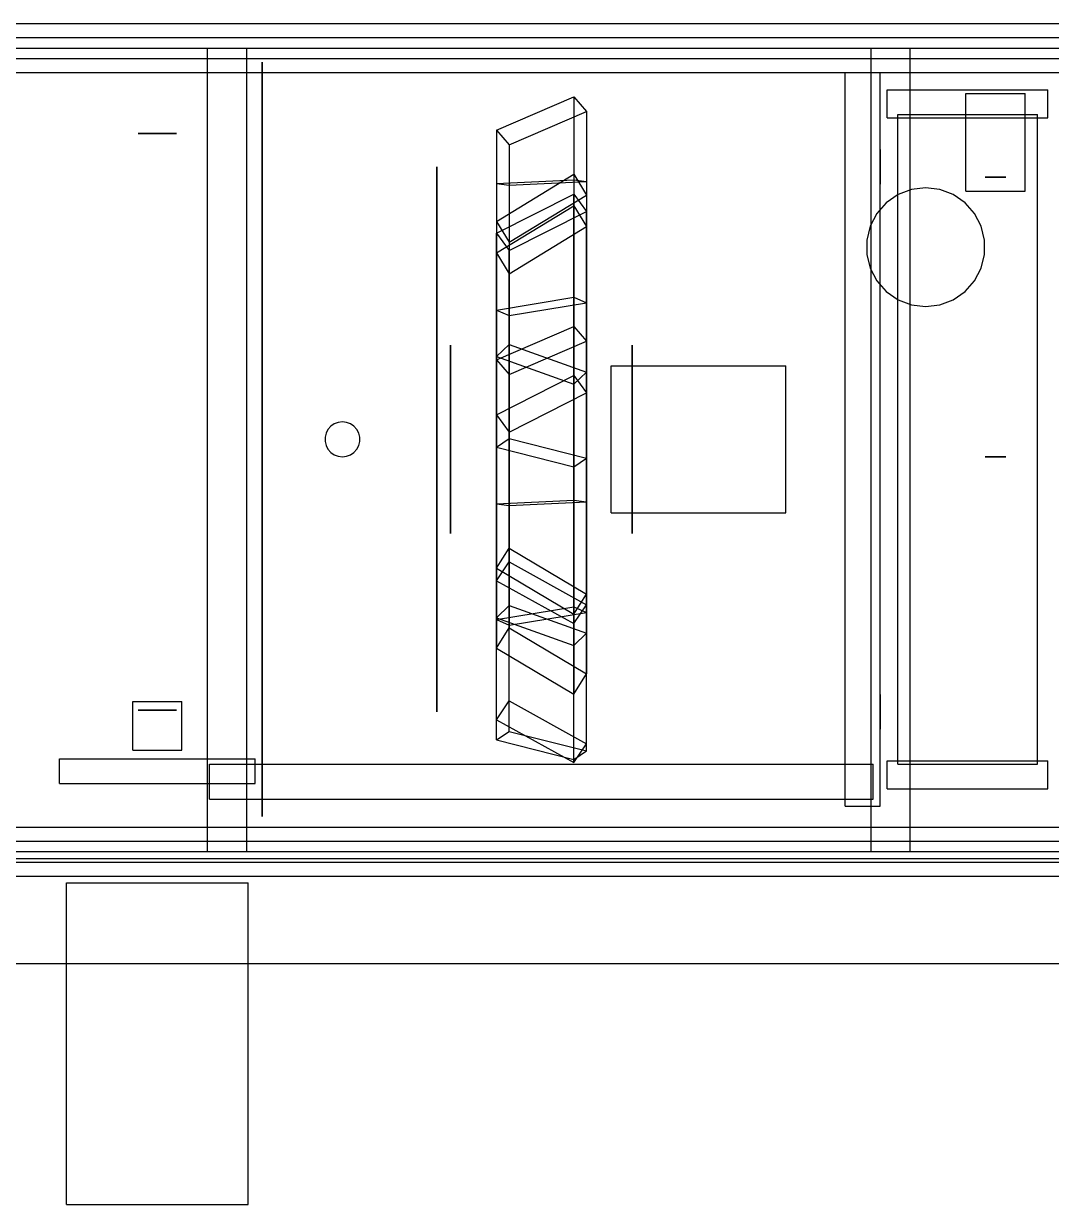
# Model space of a CAD drawing. Header units: millimetres. Extents: x -1175 to 655, y -895 to 720.
# Drawn here: x -158.81 to -126.44, y 19.99 to 57.17 of the extents above; entities that cross this region are included whole.
import ezdxf

# ---------------------------------------------------------------- set-up
doc = ezdxf.new("R2010")
doc.units = ezdxf.units.MM
doc.layers.add('HIDDEN', color=8, linetype='Continuous')
doc.layers.add('VISIBLE', color=7, linetype='Continuous')

msp = doc.modelspace()

# ---------------------------------------------------------------- linework, layer by layer
at = {"layer": 'HIDDEN'}
for points in [[(-317.4, 57.17), (-97.4, 57.17)], [(-317.4, 57.17), (-97.4, 57.17)], [(-317.4, 57.17), (-97.4, 57.17)], [(-317.4, 56.73), (-97.4, 56.73)], [(-317.4, 56.73), (-97.4, 56.73)], [(-317.4, 56.4), (-97.4, 56.4)], [(-317.4, 56.4), (-97.4, 56.4)], [(-317.4, 56.4), (-97.4, 56.4)], [(-317.4, 56.4), (-97.4, 56.4)], [(-153.016, 56.4), (-151.784, 56.4)], [(-153.016, 56.4), (-151.784, 56.4)], [(-153.016, 31.1), (-153.016, 56.4)], [(-153.016, 31.1), (-153.016, 56.4)], [(-153.016, 56.4), (-151.784, 56.4)], [(-153.016, 56.4), (-151.784, 56.4)], [(-153.016, 31.1), (-153.016, 56.4)], [(-153.016, 55.63), (-153.016, 56.4)], [(-151.784, 31.1), (-151.784, 56.4)], [(-151.784, 31.1), (-151.784, 56.4)], [(-151.784, 31.1), (-151.784, 56.4)], [(-151.784, 55.63), (-151.784, 56.4)], [(-132.116, 56.4), (-130.884, 56.4)], [(-132.116, 56.4), (-130.884, 56.4)], [(-132.116, 31.1), (-132.116, 56.4)], [(-132.116, 31.1), (-132.116, 56.4)], [(-132.116, 56.4), (-130.884, 56.4)], [(-132.116, 56.4), (-130.884, 56.4)], [(-132.116, 31.1), (-132.116, 56.4)], [(-132.116, 55.63), (-132.116, 56.4)], [(-130.884, 31.1), (-130.884, 56.4)], [(-130.884, 31.1), (-130.884, 56.4)], [(-130.884, 31.1), (-130.884, 56.4)], [(-130.884, 55.63), (-130.884, 56.4)], [(-317.4, 56.07), (-97.4, 56.07)], [(-317.4, 56.07), (-97.4, 56.07)], [(-151.3, 55.96), (-151.3, 55.873)], [(-151.3, 55.873), (-151.3, 55.96)], [(-151.3, 55.873), (-151.3, 55.188)], [(-151.3, 55.188), (-151.3, 55.873)], [(-317.4, 55.63), (-97.4, 55.63)], [(-317.4, 55.63), (-97.4, 55.63)], [(-317.4, 55.63), (-97.4, 55.63)], [(-132.93, 55.63), (-131.83, 55.63)], [(-132.93, 55.63), (-131.83, 55.63)], [(-132.93, 32.53), (-132.93, 55.63)], [(-132.93, 32.53), (-132.93, 55.63)], [(-131.83, 32.53), (-131.83, 55.63)], [(-131.83, 32.53), (-131.83, 55.63)], [(-151.3, 55.215), (-151.3, 55.134)], [(-151.3, 55.134), (-151.3, 55.215)], [(-151.3, 55.188), (-151.3, 53.857)], [(-151.3, 53.857), (-151.3, 55.188)], [(-151.3, 55.134), (-151.3, 54.491)], [(-151.3, 54.491), (-151.3, 55.134)], [(-131.61, 55.08), (-126.55, 55.08)], [(-131.61, 55.08), (-126.55, 55.08)], [(-131.61, 54.2), (-131.61, 55.08)], [(-131.61, 54.2), (-131.61, 55.08)], [(-126.55, 54.2), (-126.55, 55.08)], [(-126.55, 54.2), (-126.55, 55.08)], [(-143.92, 53.815), (-141.482, 54.861)], [(-141.482, 54.861), (-141.482, 47.628)], [(-141.482, 54.861), (-141.08, 54.401)], [(-129.135, 54.97), (-127.265, 54.97)], [(-129.135, 54.97), (-127.265, 54.97)], [(-129.135, 51.89), (-129.135, 54.97)], [(-129.135, 51.89), (-129.135, 54.97)], [(-127.265, 51.89), (-127.265, 54.97)], [(-127.265, 51.89), (-127.265, 54.97)], [(-151.3, 54.491), (-151.3, 53.244)], [(-151.3, 53.244), (-151.3, 54.491)], [(-143.518, 53.356), (-141.08, 54.401)], [(-141.08, 54.401), (-141.08, 47.169)], [(-131.28, 54.31), (-126.88, 54.31)], [(-131.28, 54.31), (-126.88, 54.31)], [(-131.28, 33.85), (-131.28, 54.31)], [(-131.28, 33.85), (-131.28, 54.31)], [(-131.28, 54.31), (-126.88, 54.31)], [(-131.28, 54.31), (-126.88, 54.31)], [(-131.28, 33.85), (-131.28, 54.31)], [(-131.28, 33.85), (-131.28, 54.31)], [(-131.28, 54.31), (-126.88, 54.31)], [(-131.28, 54.31), (-126.88, 54.31)], [(-131.28, 33.85), (-131.28, 54.31)], [(-131.28, 33.85), (-131.28, 54.31)], [(-131.28, 54.31), (-126.88, 54.31)], [(-131.28, 54.31), (-126.88, 54.31)], [(-131.28, 33.85), (-131.28, 54.31)], [(-131.28, 33.85), (-131.28, 54.31)], [(-131.28, 54.31), (-126.88, 54.31)], [(-131.28, 54.31), (-126.88, 54.31)], [(-131.28, 33.85), (-131.28, 54.31)], [(-131.28, 33.85), (-131.28, 54.31)], [(-131.28, 54.31), (-126.88, 54.31)], [(-131.28, 54.31), (-126.88, 54.31)], [(-131.28, 33.85), (-131.28, 54.31)], [(-131.28, 33.85), (-131.28, 54.31)], [(-131.28, 54.31), (-126.88, 54.31)], [(-131.28, 54.31), (-126.88, 54.31)], [(-131.28, 33.85), (-131.28, 54.31)], [(-131.28, 33.85), (-131.28, 54.31)], [(-131.28, 54.31), (-126.88, 54.31)], [(-131.28, 54.31), (-126.88, 54.31)], [(-131.28, 33.85), (-131.28, 54.31)], [(-131.28, 33.85), (-131.28, 54.31)], [(-131.28, 54.31), (-126.88, 54.31)], [(-131.28, 54.31), (-126.88, 54.31)], [(-131.28, 33.85), (-131.28, 54.31)], [(-131.28, 33.85), (-131.28, 54.31)], [(-131.28, 54.31), (-126.88, 54.31)], [(-131.28, 54.31), (-126.88, 54.31)], [(-131.28, 33.85), (-131.28, 54.31)], [(-131.28, 33.85), (-131.28, 54.31)], [(-131.28, 54.31), (-126.88, 54.31)], [(-131.28, 54.31), (-126.88, 54.31)], [(-131.28, 33.85), (-131.28, 54.31)], [(-131.28, 33.85), (-131.28, 54.31)], [(-131.28, 54.31), (-126.88, 54.31)], [(-131.28, 54.31), (-126.88, 54.31)], [(-131.28, 33.85), (-131.28, 54.31)], [(-131.28, 33.85), (-131.28, 54.31)], [(-131.28, 54.31), (-126.88, 54.31)], [(-131.28, 54.31), (-126.88, 54.31)], [(-131.28, 33.85), (-131.28, 54.31)], [(-131.28, 33.85), (-131.28, 54.31)], [(-131.28, 54.31), (-126.88, 54.31)], [(-131.28, 54.31), (-126.88, 54.31)], [(-131.28, 33.85), (-131.28, 54.31)], [(-131.28, 33.85), (-131.28, 54.31)], [(-131.28, 54.31), (-126.88, 54.31)], [(-131.28, 54.31), (-126.88, 54.31)], [(-131.28, 33.85), (-131.28, 54.31)], [(-131.28, 33.85), (-131.28, 54.31)], [(-131.28, 54.31), (-126.88, 54.31)], [(-131.28, 54.31), (-126.88, 54.31)], [(-131.28, 33.85), (-131.28, 54.31)], [(-131.28, 33.85), (-131.28, 54.31)], [(-131.28, 54.31), (-126.88, 54.31)], [(-131.28, 54.31), (-126.88, 54.31)], [(-131.28, 33.85), (-131.28, 54.31)], [(-131.28, 33.85), (-131.28, 54.31)], [(-131.28, 54.31), (-126.88, 54.31)], [(-131.28, 54.31), (-126.88, 54.31)], [(-131.28, 33.85), (-131.28, 54.31)], [(-131.28, 33.85), (-131.28, 54.31)], [(-131.28, 54.31), (-126.88, 54.31)], [(-131.28, 54.31), (-126.88, 54.31)], [(-131.28, 33.85), (-131.28, 54.31)], [(-131.28, 33.85), (-131.28, 54.31)], [(-131.28, 54.31), (-126.88, 54.31)], [(-131.28, 54.31), (-126.88, 54.31)], [(-131.28, 33.85), (-131.28, 54.31)], [(-131.28, 33.85), (-131.28, 54.31)], [(-131.28, 54.31), (-126.88, 54.31)], [(-131.28, 54.31), (-126.88, 54.31)], [(-131.28, 33.85), (-131.28, 54.31)], [(-131.28, 33.85), (-131.28, 54.31)], [(-131.28, 54.31), (-126.88, 54.31)], [(-131.28, 54.31), (-126.88, 54.31)], [(-131.28, 33.85), (-131.28, 54.31)], [(-131.28, 33.85), (-131.28, 54.31)], [(-131.28, 54.31), (-126.88, 54.31)], [(-131.28, 54.31), (-126.88, 54.31)], [(-131.28, 33.85), (-131.28, 54.31)], [(-131.28, 33.85), (-131.28, 54.31)], [(-131.28, 54.31), (-126.88, 54.31)], [(-131.28, 54.31), (-126.88, 54.31)], [(-131.28, 33.85), (-131.28, 54.31)], [(-131.28, 33.85), (-131.28, 54.31)], [(-131.28, 54.31), (-126.88, 54.31)], [(-131.28, 54.31), (-126.88, 54.31)], [(-131.28, 33.85), (-131.28, 54.31)], [(-131.28, 33.85), (-131.28, 54.31)], [(-131.28, 54.31), (-126.88, 54.31)], [(-131.28, 54.31), (-126.88, 54.31)], [(-131.28, 33.85), (-131.28, 54.31)], [(-131.28, 33.85), (-131.28, 54.31)], [(-126.88, 33.85), (-126.88, 54.31)], [(-126.88, 33.85), (-126.88, 54.31)], [(-126.88, 33.85), (-126.88, 54.31)], [(-126.88, 33.85), (-126.88, 54.31)], [(-126.88, 33.85), (-126.88, 54.31)], [(-126.88, 33.85), (-126.88, 54.31)], [(-126.88, 33.85), (-126.88, 54.31)], [(-126.88, 33.85), (-126.88, 54.31)], [(-126.88, 33.85), (-126.88, 54.31)], [(-126.88, 33.85), (-126.88, 54.31)], [(-126.88, 33.85), (-126.88, 54.31)], [(-126.88, 33.85), (-126.88, 54.31)], [(-126.88, 33.85), (-126.88, 54.31)], [(-126.88, 33.85), (-126.88, 54.31)], [(-126.88, 33.85), (-126.88, 54.31)], [(-126.88, 33.85), (-126.88, 54.31)], [(-126.88, 33.85), (-126.88, 54.31)], [(-126.88, 33.85), (-126.88, 54.31)], [(-126.88, 33.85), (-126.88, 54.31)], [(-126.88, 33.85), (-126.88, 54.31)], [(-126.88, 33.85), (-126.88, 54.31)], [(-126.88, 33.85), (-126.88, 54.31)], [(-126.88, 33.85), (-126.88, 54.31)], [(-126.88, 33.85), (-126.88, 54.31)], [(-126.88, 33.85), (-126.88, 54.31)], [(-126.88, 33.85), (-126.88, 54.31)], [(-126.88, 33.85), (-126.88, 54.31)], [(-126.88, 33.85), (-126.88, 54.31)], [(-126.88, 33.85), (-126.88, 54.31)], [(-126.88, 33.85), (-126.88, 54.31)], [(-126.88, 33.85), (-126.88, 54.31)], [(-126.88, 33.85), (-126.88, 54.31)], [(-126.88, 33.85), (-126.88, 54.31)], [(-126.88, 33.85), (-126.88, 54.31)], [(-126.88, 33.85), (-126.88, 54.31)], [(-126.88, 33.85), (-126.88, 54.31)], [(-126.88, 33.85), (-126.88, 54.31)], [(-126.88, 33.85), (-126.88, 54.31)], [(-126.88, 33.85), (-126.88, 54.31)], [(-126.88, 33.85), (-126.88, 54.31)], [(-126.88, 33.85), (-126.88, 54.31)], [(-126.88, 33.85), (-126.88, 54.31)], [(-126.88, 33.85), (-126.88, 54.31)], [(-126.88, 33.85), (-126.88, 54.31)], [(-126.88, 33.85), (-126.88, 54.31)], [(-126.88, 33.85), (-126.88, 54.31)], [(-126.88, 33.85), (-126.88, 54.31)], [(-126.88, 33.85), (-126.88, 54.31)], [(-126.88, 33.85), (-126.88, 54.31)], [(-126.88, 33.85), (-126.88, 54.31)], [(-126.88, 33.85), (-126.88, 54.31)], [(-126.88, 33.85), (-126.88, 54.31)], [(-131.61, 54.2), (-126.55, 54.2)], [(-131.61, 54.2), (-126.55, 54.2)], [(-155.205, 53.705), (-155.201, 53.705)], [(-155.201, 53.705), (-155.205, 53.705)], [(-155.205, 53.705), (-155.201, 53.705)], [(-155.201, 53.705), (-155.205, 53.705)], [(-155.205, 53.705), (-155.201, 53.705)], [(-155.201, 53.705), (-155.205, 53.705)], [(-155.201, 53.705), (-155.166, 53.705)], [(-155.166, 53.705), (-155.201, 53.705)], [(-155.201, 53.705), (-155.166, 53.705)], [(-155.166, 53.705), (-155.201, 53.705)], [(-155.201, 53.705), (-155.166, 53.705)], [(-155.166, 53.705), (-155.201, 53.705)], [(-155.166, 53.705), (-155.098, 53.705)], [(-155.098, 53.705), (-155.166, 53.705)], [(-155.166, 53.705), (-155.098, 53.705)], [(-155.098, 53.705), (-155.166, 53.705)], [(-155.166, 53.705), (-155.098, 53.705)], [(-155.098, 53.705), (-155.166, 53.705)], [(-155.098, 53.705), (-155.001, 53.705)], [(-155.001, 53.705), (-155.098, 53.705)], [(-155.098, 53.705), (-155.001, 53.705)], [(-155.001, 53.705), (-155.098, 53.705)], [(-155.098, 53.705), (-155.001, 53.705)], [(-155.001, 53.705), (-155.098, 53.705)], [(-155.001, 53.705), (-154.881, 53.705)], [(-154.881, 53.705), (-155.001, 53.705)], [(-155.001, 53.705), (-154.881, 53.705)], [(-154.881, 53.705), (-155.001, 53.705)], [(-155.001, 53.705), (-154.881, 53.705)], [(-154.881, 53.705), (-155.001, 53.705)], [(-154.881, 53.705), (-154.745, 53.705)], [(-154.745, 53.705), (-154.881, 53.705)], [(-154.881, 53.705), (-154.745, 53.705)], [(-154.745, 53.705), (-154.881, 53.705)], [(-154.881, 53.705), (-154.745, 53.705)], [(-154.745, 53.705), (-154.881, 53.705)], [(-154.745, 53.705), (-154.6, 53.705)], [(-154.6, 53.705), (-154.745, 53.705)], [(-154.745, 53.705), (-154.6, 53.705)], [(-154.6, 53.705), (-154.745, 53.705)], [(-154.745, 53.705), (-154.6, 53.705)], [(-154.6, 53.705), (-154.745, 53.705)], [(-154.455, 53.705), (-154.6, 53.705)], [(-154.6, 53.705), (-154.455, 53.705)], [(-154.455, 53.705), (-154.6, 53.705)], [(-154.6, 53.705), (-154.455, 53.705)], [(-154.455, 53.705), (-154.6, 53.705)], [(-154.6, 53.705), (-154.455, 53.705)], [(-154.319, 53.705), (-154.455, 53.705)], [(-154.455, 53.705), (-154.319, 53.705)], [(-154.319, 53.705), (-154.455, 53.705)], [(-154.455, 53.705), (-154.319, 53.705)], [(-154.319, 53.705), (-154.455, 53.705)], [(-154.455, 53.705), (-154.319, 53.705)], [(-154.199, 53.705), (-154.319, 53.705)], [(-154.319, 53.705), (-154.199, 53.705)], [(-154.199, 53.705), (-154.319, 53.705)], [(-154.319, 53.705), (-154.199, 53.705)], [(-154.199, 53.705), (-154.319, 53.705)], [(-154.319, 53.705), (-154.199, 53.705)], [(-154.102, 53.705), (-154.199, 53.705)], [(-154.199, 53.705), (-154.102, 53.705)], [(-154.102, 53.705), (-154.199, 53.705)], [(-154.199, 53.705), (-154.102, 53.705)], [(-154.102, 53.705), (-154.199, 53.705)], [(-154.199, 53.705), (-154.102, 53.705)], [(-154.034, 53.705), (-154.102, 53.705)], [(-154.102, 53.705), (-154.034, 53.705)], [(-154.034, 53.705), (-154.102, 53.705)], [(-154.102, 53.705), (-154.034, 53.705)], [(-154.034, 53.705), (-154.102, 53.705)], [(-154.102, 53.705), (-154.034, 53.705)], [(-153.999, 53.705), (-154.034, 53.705)], [(-154.034, 53.705), (-153.999, 53.705)], [(-153.999, 53.705), (-154.034, 53.705)], [(-154.034, 53.705), (-153.999, 53.705)], [(-153.999, 53.705), (-154.034, 53.705)], [(-154.034, 53.705), (-153.999, 53.705)], [(-153.995, 53.705), (-153.999, 53.705)], [(-153.999, 53.705), (-153.995, 53.705)], [(-153.995, 53.705), (-153.999, 53.705)], [(-153.999, 53.705), (-153.995, 53.705)], [(-153.995, 53.705), (-153.999, 53.705)], [(-153.999, 53.705), (-153.995, 53.705)], [(-151.3, 53.857), (-151.3, 51.958)], [(-151.3, 51.958), (-151.3, 53.857)], [(-143.92, 53.815), (-143.92, 46.583)], [(-143.92, 53.815), (-143.518, 53.356)], [(-151.3, 53.244), (-151.3, 51.464)], [(-151.3, 51.464), (-151.3, 53.244)], [(-143.518, 53.356), (-143.518, 46.123)], [(-131.83, 53.21), (-131.83, 53.206)], [(-131.83, 53.206), (-131.83, 53.21)], [(-131.83, 53.21), (-131.83, 53.206)], [(-131.83, 53.206), (-131.83, 53.21)], [(-131.83, 53.206), (-131.83, 53.174)], [(-131.83, 53.174), (-131.83, 53.206)], [(-131.83, 53.206), (-131.83, 53.174)], [(-131.83, 53.174), (-131.83, 53.206)], [(-131.83, 53.174), (-131.83, 53.113)], [(-131.83, 53.113), (-131.83, 53.174)], [(-131.83, 53.174), (-131.83, 53.113)], [(-131.83, 53.113), (-131.83, 53.174)], [(-131.83, 53.113), (-131.83, 53.025)], [(-131.83, 53.025), (-131.83, 53.113)], [(-131.83, 53.113), (-131.83, 53.025)], [(-131.83, 53.025), (-131.83, 53.113)], [(-131.83, 53.025), (-131.83, 52.916)], [(-131.83, 52.916), (-131.83, 53.025)], [(-131.83, 53.025), (-131.83, 52.916)], [(-131.83, 52.916), (-131.83, 53.025)], [(-131.83, 52.916), (-131.83, 52.792)], [(-131.83, 52.792), (-131.83, 52.916)], [(-131.83, 52.916), (-131.83, 52.792)], [(-131.83, 52.792), (-131.83, 52.916)], [(-145.8, 52.66), (-145.8, 52.597)], [(-145.8, 52.597), (-145.8, 52.66)], [(-145.8, 52.597), (-145.8, 52.102)], [(-145.8, 52.102), (-145.8, 52.597)], [(-143.92, 50.938), (-141.482, 52.426)], [(-141.482, 52.426), (-141.482, 51.436)], [(-141.482, 52.426), (-141.08, 51.772)], [(-131.83, 52.792), (-131.83, 52.66)], [(-131.83, 52.66), (-131.83, 52.792)], [(-131.83, 52.792), (-131.83, 52.66)], [(-131.83, 52.66), (-131.83, 52.792)], [(-131.83, 52.528), (-131.83, 52.66)], [(-131.83, 52.66), (-131.83, 52.528)], [(-131.83, 52.528), (-131.83, 52.66)], [(-131.83, 52.66), (-131.83, 52.528)], [(-131.83, 52.404), (-131.83, 52.528)], [(-131.83, 52.528), (-131.83, 52.404)], [(-131.83, 52.404), (-131.83, 52.528)], [(-131.83, 52.528), (-131.83, 52.404)], [(-145.8, 52.102), (-145.8, 51.141)], [(-145.8, 51.141), (-145.8, 52.102)], [(-143.92, 52.137), (-141.482, 52.251)], [(-143.92, 52.137), (-143.92, 42.046)], [(-143.92, 52.137), (-143.518, 52.087)], [(-143.518, 52.087), (-141.08, 52.201)], [(-143.518, 52.087), (-143.518, 41.996)], [(-141.482, 52.251), (-141.482, 42.161)], [(-141.482, 52.251), (-141.08, 52.201)], [(-141.08, 52.201), (-141.08, 42.11)], [(-131.83, 52.295), (-131.83, 52.404)], [(-131.83, 52.404), (-131.83, 52.295)], [(-131.83, 52.295), (-131.83, 52.404)], [(-131.83, 52.404), (-131.83, 52.295)], [(-131.83, 52.207), (-131.83, 52.295)], [(-131.83, 52.295), (-131.83, 52.207)], [(-131.83, 52.207), (-131.83, 52.295)], [(-131.83, 52.295), (-131.83, 52.207)], [(-131.83, 52.146), (-131.83, 52.207)], [(-131.83, 52.207), (-131.83, 52.146)], [(-131.83, 52.146), (-131.83, 52.207)], [(-131.83, 52.207), (-131.83, 52.146)], [(-131.83, 52.114), (-131.83, 52.146)], [(-131.83, 52.146), (-131.83, 52.114)], [(-131.83, 52.114), (-131.83, 52.146)], [(-131.83, 52.146), (-131.83, 52.114)], [(-131.83, 52.11), (-131.83, 52.114)], [(-131.83, 52.114), (-131.83, 52.11)], [(-131.83, 52.11), (-131.83, 52.114)], [(-131.83, 52.114), (-131.83, 52.11)], [(-128.53, 52.33), (-128.528, 52.33)], [(-128.528, 52.33), (-128.53, 52.33)], [(-128.528, 52.33), (-128.509, 52.33)], [(-128.509, 52.33), (-128.528, 52.33)], [(-128.509, 52.33), (-128.472, 52.33)], [(-128.472, 52.33), (-128.509, 52.33)], [(-128.472, 52.33), (-128.419, 52.33)], [(-128.419, 52.33), (-128.472, 52.33)], [(-128.419, 52.33), (-128.353, 52.33)], [(-128.353, 52.33), (-128.419, 52.33)], [(-128.353, 52.33), (-128.279, 52.33)], [(-128.279, 52.33), (-128.353, 52.33)], [(-128.279, 52.33), (-128.2, 52.33)], [(-128.2, 52.33), (-128.279, 52.33)], [(-128.121, 52.33), (-128.2, 52.33)], [(-128.2, 52.33), (-128.121, 52.33)], [(-128.047, 52.33), (-128.121, 52.33)], [(-128.121, 52.33), (-128.047, 52.33)], [(-127.981, 52.33), (-128.047, 52.33)], [(-128.047, 52.33), (-127.981, 52.33)], [(-127.928, 52.33), (-127.981, 52.33)], [(-127.981, 52.33), (-127.928, 52.33)], [(-127.891, 52.33), (-127.928, 52.33)], [(-127.928, 52.33), (-127.891, 52.33)], [(-127.872, 52.33), (-127.891, 52.33)], [(-127.891, 52.33), (-127.872, 52.33)], [(-127.87, 52.33), (-127.872, 52.33)], [(-127.872, 52.33), (-127.87, 52.33)], [(-151.3, 51.958), (-151.3, 49.601)], [(-151.3, 49.601), (-151.3, 51.958)], [(-145.8, 51.98), (-145.8, 51.922)], [(-145.8, 51.922), (-145.8, 51.98)], [(-145.8, 51.922), (-145.8, 51.466)], [(-145.8, 51.466), (-145.8, 51.922)], [(-143.92, 50.568), (-141.482, 51.801)], [(-143.518, 50.285), (-141.08, 51.772)], [(-141.482, 46.086), (-141.482, 51.801)], [(-141.482, 51.801), (-141.08, 51.259)], [(-141.08, 51.772), (-141.08, 50.782)], [(-131.269, 51.786), (-131.64, 51.53)], [(-130.848, 51.946), (-131.269, 51.786)], [(-130.884, 48.328), (-130.884, 51.932)], [(-130.4, 52), (-130.848, 51.946)], [(-129.952, 51.946), (-130.4, 52)], [(-129.531, 51.786), (-129.952, 51.946)], [(-129.16, 51.53), (-129.531, 51.786)], [(-129.135, 51.89), (-127.265, 51.89)], [(-129.135, 51.89), (-127.265, 51.89)], [(-151.3, 51.464), (-151.3, 49.255)], [(-151.3, 49.255), (-151.3, 51.464)], [(-145.8, 51.466), (-145.8, 50.581)], [(-145.8, 50.581), (-145.8, 51.466)], [(-143.92, 49.948), (-141.482, 51.436)], [(-141.482, 51.436), (-141.08, 50.782)], [(-131.64, 51.53), (-131.939, 51.192)], [(-128.861, 51.192), (-129.16, 51.53)], [(-145.8, 51.141), (-145.8, 49.77)], [(-145.8, 49.77), (-145.8, 51.141)], [(-143.92, 50.938), (-143.92, 49.948)], [(-143.92, 50.938), (-143.518, 50.285)], [(-143.518, 50.026), (-141.08, 51.259)], [(-141.08, 45.544), (-141.08, 51.259)], [(-131.939, 51.192), (-132.148, 50.793)], [(-128.652, 50.793), (-128.861, 51.192)], [(-145.8, 50.581), (-145.8, 49.318)], [(-145.8, 49.318), (-145.8, 50.581)], [(-143.92, 44.852), (-143.92, 50.568)], [(-143.92, 50.568), (-143.518, 50.026)], [(-143.518, 49.295), (-141.08, 50.782)], [(-132.148, 50.793), (-132.256, 50.355)], [(-132.116, 49.405), (-132.116, 50.855)], [(-128.544, 50.355), (-128.652, 50.793)], [(-143.518, 50.285), (-143.518, 49.295)], [(-132.256, 50.355), (-132.256, 49.905)], [(-128.544, 49.905), (-128.544, 50.355)], [(-143.92, 49.948), (-143.518, 49.295)], [(-143.518, 44.31), (-143.518, 50.026)], [(-132.256, 49.905), (-132.148, 49.467)], [(-128.652, 49.467), (-128.544, 49.905)], [(-151.3, 49.601), (-151.3, 46.923)], [(-151.3, 46.923), (-151.3, 49.601)], [(-145.8, 49.77), (-145.8, 48.067)], [(-145.8, 48.067), (-145.8, 49.77)], [(-132.148, 49.467), (-131.939, 49.068)], [(-128.861, 49.068), (-128.652, 49.467)], [(-151.3, 49.255), (-151.3, 46.745)], [(-151.3, 46.745), (-151.3, 49.255)], [(-145.8, 49.318), (-145.8, 47.751)], [(-145.8, 47.751), (-145.8, 49.318)], [(-131.939, 49.068), (-131.64, 48.73)], [(-131.64, 48.73), (-131.269, 48.474)], [(-129.531, 48.474), (-129.16, 48.73)], [(-129.16, 48.73), (-128.861, 49.068)], [(-143.92, 48.152), (-141.482, 48.554)], [(-143.518, 47.975), (-141.08, 48.377)], [(-141.482, 38.807), (-141.482, 48.554)], [(-141.482, 48.554), (-141.08, 48.377)], [(-141.08, 38.631), (-141.08, 48.377)], [(-131.269, 48.474), (-130.848, 48.314)], [(-129.952, 48.314), (-129.531, 48.474)], [(-145.8, 48.067), (-145.8, 46.133)], [(-145.8, 46.133), (-145.8, 48.067)], [(-143.92, 38.405), (-143.92, 48.152)], [(-143.92, 48.152), (-143.518, 47.975)], [(-143.518, 38.228), (-143.518, 47.975)], [(-130.848, 48.314), (-130.4, 48.26)], [(-130.4, 48.26), (-129.952, 48.314)], [(-145.8, 47.751), (-145.8, 45.97)], [(-145.8, 45.97), (-145.8, 47.751)], [(-143.92, 46.583), (-141.482, 47.628)], [(-141.482, 47.628), (-141.08, 47.169)], [(-151.3, 46.923), (-151.3, 44.08)], [(-151.3, 44.08), (-151.3, 46.923)], [(-145.36, 47.05), (-145.36, 47.03)], [(-145.36, 47.027), (-145.36, 47.05)], [(-145.36, 47.03), (-145.36, 46.861)], [(-145.36, 46.853), (-145.36, 47.027)], [(-145.36, 46.861), (-145.36, 46.531)], [(-145.36, 46.517), (-145.36, 46.853)], [(-143.92, 46.689), (-143.518, 47.071)], [(-143.518, 46.123), (-141.08, 47.169)], [(-143.518, 47.071), (-141.08, 46.2)], [(-143.518, 47.071), (-143.518, 38.844)], [(-139.64, 47.05), (-139.64, 47.03)], [(-139.64, 47.027), (-139.64, 47.05)], [(-139.64, 47.03), (-139.64, 46.861)], [(-139.64, 46.853), (-139.64, 47.027)], [(-139.64, 46.861), (-139.64, 46.531)], [(-139.64, 46.517), (-139.64, 46.853)], [(-151.3, 46.745), (-151.3, 44.08)], [(-151.3, 44.08), (-151.3, 46.745)], [(-145.36, 46.531), (-145.36, 46.058)], [(-145.36, 46.041), (-145.36, 46.517)], [(-143.92, 46.689), (-141.482, 45.818)], [(-143.92, 46.689), (-143.92, 38.462)], [(-143.92, 46.583), (-143.518, 46.123)], [(-139.64, 46.531), (-139.64, 46.058)], [(-139.64, 46.041), (-139.64, 46.517)], [(-145.8, 46.133), (-145.8, 44.08)], [(-145.8, 44.08), (-145.8, 46.133)], [(-141.482, 45.818), (-141.08, 46.2)], [(-141.08, 46.2), (-141.08, 37.973)], [(-140.3, 46.39), (-134.8, 46.39)], [(-140.3, 46.39), (-134.8, 46.39)], [(-140.3, 41.77), (-140.3, 46.39)], [(-140.3, 41.77), (-140.3, 46.39)], [(-134.8, 41.77), (-134.8, 46.39)], [(-134.8, 41.77), (-134.8, 46.39)], [(-145.8, 45.97), (-145.8, 44.08)], [(-145.8, 44.08), (-145.8, 45.97)], [(-145.36, 46.058), (-145.36, 45.471)], [(-145.36, 45.45), (-145.36, 46.041)], [(-143.92, 44.852), (-141.482, 46.086)], [(-141.482, 46.086), (-141.08, 45.544)], [(-141.482, 45.818), (-141.482, 37.591)], [(-139.64, 46.058), (-139.64, 45.471)], [(-139.64, 45.45), (-139.64, 46.041)], [(-145.36, 45.471), (-145.36, 44.802)], [(-145.36, 44.779), (-145.36, 45.45)], [(-143.518, 44.31), (-141.08, 45.544)], [(-139.64, 45.471), (-139.64, 44.802)], [(-139.64, 44.779), (-139.64, 45.45)], [(-148.77, 44.63), (-148.902, 44.614)], [(-148.638, 44.614), (-148.77, 44.63)], [(-145.36, 44.802), (-145.36, 44.092)], [(-145.36, 44.068), (-145.36, 44.779)], [(-143.92, 44.852), (-143.518, 44.31)], [(-139.64, 44.802), (-139.64, 44.092)], [(-139.64, 44.068), (-139.64, 44.779)], [(-149.284, 44.275), (-149.316, 44.146)], [(-149.223, 44.392), (-149.284, 44.275)], [(-149.135, 44.492), (-149.223, 44.392)], [(-149.026, 44.567), (-149.135, 44.492)], [(-148.902, 44.614), (-149.026, 44.567)], [(-148.514, 44.567), (-148.638, 44.614)], [(-148.405, 44.492), (-148.514, 44.567)], [(-148.317, 44.392), (-148.405, 44.492)], [(-148.256, 44.275), (-148.317, 44.392)], [(-148.224, 44.146), (-148.256, 44.275)], [(-151.3, 41.415), (-151.3, 44.08)], [(-151.3, 44.08), (-151.3, 41.415)], [(-151.3, 41.237), (-151.3, 44.08)], [(-151.3, 44.08), (-151.3, 41.237)], [(-149.316, 44.146), (-149.316, 44.014)], [(-149.316, 44.014), (-149.284, 43.885)], [(-149.284, 43.885), (-149.223, 43.768)], [(-148.317, 43.768), (-148.256, 43.885)], [(-148.256, 43.885), (-148.224, 44.014)], [(-148.224, 44.014), (-148.224, 44.146)], [(-145.8, 42.19), (-145.8, 44.08)], [(-145.8, 44.08), (-145.8, 42.19)], [(-145.8, 42.027), (-145.8, 44.08)], [(-145.8, 44.08), (-145.8, 42.027)], [(-145.36, 44.092), (-145.36, 43.381)], [(-145.36, 43.358), (-145.36, 44.068)], [(-143.92, 43.831), (-143.518, 44.102)], [(-143.518, 44.102), (-141.08, 43.484)], [(-143.518, 34.884), (-143.518, 44.102)], [(-139.64, 44.092), (-139.64, 43.381)], [(-139.64, 43.358), (-139.64, 44.068)], [(-149.223, 43.768), (-149.135, 43.668)], [(-149.135, 43.668), (-149.026, 43.593)], [(-149.026, 43.593), (-148.902, 43.546)], [(-148.902, 43.546), (-148.77, 43.53)], [(-148.77, 43.53), (-148.638, 43.546)], [(-148.638, 43.546), (-148.514, 43.593)], [(-148.514, 43.593), (-148.405, 43.668)], [(-148.405, 43.668), (-148.317, 43.768)], [(-143.92, 43.831), (-141.482, 43.213)], [(-143.92, 34.613), (-143.92, 43.831)], [(-128.53, 43.53), (-128.528, 43.53)], [(-128.528, 43.53), (-128.53, 43.53)], [(-128.528, 43.53), (-128.509, 43.53)], [(-128.509, 43.53), (-128.528, 43.53)], [(-128.509, 43.53), (-128.472, 43.53)], [(-128.472, 43.53), (-128.509, 43.53)], [(-128.472, 43.53), (-128.419, 43.53)], [(-128.419, 43.53), (-128.472, 43.53)], [(-128.419, 43.53), (-128.353, 43.53)], [(-128.353, 43.53), (-128.419, 43.53)], [(-128.353, 43.53), (-128.279, 43.53)], [(-128.279, 43.53), (-128.353, 43.53)], [(-128.279, 43.53), (-128.2, 43.53)], [(-128.2, 43.53), (-128.279, 43.53)], [(-128.121, 43.53), (-128.2, 43.53)], [(-128.2, 43.53), (-128.121, 43.53)], [(-128.047, 43.53), (-128.121, 43.53)], [(-128.121, 43.53), (-128.047, 43.53)], [(-127.981, 43.53), (-128.047, 43.53)], [(-128.047, 43.53), (-127.981, 43.53)], [(-127.928, 43.53), (-127.981, 43.53)], [(-127.981, 43.53), (-127.928, 43.53)], [(-127.891, 43.53), (-127.928, 43.53)], [(-127.928, 43.53), (-127.891, 43.53)], [(-127.872, 43.53), (-127.891, 43.53)], [(-127.891, 43.53), (-127.872, 43.53)], [(-127.87, 43.53), (-127.872, 43.53)], [(-127.872, 43.53), (-127.87, 43.53)], [(-145.36, 43.381), (-145.36, 42.71)], [(-145.36, 42.689), (-145.36, 43.358)], [(-141.482, 43.213), (-141.08, 43.484)], [(-141.482, 33.996), (-141.482, 43.213)], [(-141.08, 34.267), (-141.08, 43.484)], [(-139.64, 43.381), (-139.64, 42.71)], [(-139.64, 42.689), (-139.64, 43.358)], [(-145.36, 42.71), (-145.36, 42.119)], [(-145.36, 42.102), (-145.36, 42.689)], [(-139.64, 42.71), (-139.64, 42.119)], [(-139.64, 42.102), (-139.64, 42.689)], [(-145.8, 40.409), (-145.8, 42.19)], [(-145.8, 42.19), (-145.8, 40.409)], [(-145.8, 40.093), (-145.8, 42.027)], [(-145.8, 42.027), (-145.8, 40.093)], [(-145.36, 42.119), (-145.36, 41.643)], [(-145.36, 41.629), (-145.36, 42.102)], [(-143.92, 42.046), (-141.482, 42.161)], [(-143.92, 42.046), (-143.518, 41.996)], [(-143.518, 41.996), (-141.08, 42.11)], [(-141.482, 42.161), (-141.08, 42.11)], [(-139.64, 42.119), (-139.64, 41.643)], [(-139.64, 41.629), (-139.64, 42.102)], [(-145.36, 41.643), (-145.36, 41.307)], [(-140.3, 41.77), (-134.8, 41.77)], [(-140.3, 41.77), (-134.8, 41.77)], [(-139.64, 41.643), (-139.64, 41.307)], [(-151.3, 38.905), (-151.3, 41.415)], [(-151.3, 41.415), (-151.3, 38.905)], [(-145.36, 41.299), (-145.36, 41.629)], [(-145.36, 41.307), (-145.36, 41.133)], [(-145.36, 41.13), (-145.36, 41.299)], [(-139.64, 41.299), (-139.64, 41.629)], [(-139.64, 41.307), (-139.64, 41.133)], [(-139.64, 41.13), (-139.64, 41.299)], [(-151.3, 38.559), (-151.3, 41.237)], [(-151.3, 41.237), (-151.3, 38.559)], [(-145.36, 41.133), (-145.36, 41.11)], [(-145.36, 41.11), (-145.36, 41.13)], [(-139.64, 41.133), (-139.64, 41.11)], [(-139.64, 41.11), (-139.64, 41.13)], [(-143.92, 40.02), (-143.518, 40.656)], [(-143.518, 40.656), (-141.08, 39.208)], [(-143.518, 40.656), (-143.518, 38.142)], [(-145.8, 38.842), (-145.8, 40.409)], [(-145.8, 40.409), (-145.8, 38.842)], [(-143.92, 39.626), (-143.518, 40.218)], [(-143.518, 40.218), (-141.08, 38.87)], [(-143.518, 35.843), (-143.518, 40.218)], [(-145.8, 38.39), (-145.8, 40.093)], [(-145.8, 40.093), (-145.8, 38.39)], [(-143.92, 40.02), (-141.482, 38.572)], [(-143.92, 40.02), (-143.92, 37.506)], [(-143.92, 39.626), (-141.482, 38.278)], [(-143.92, 35.251), (-143.92, 39.626)], [(-141.482, 38.572), (-141.08, 39.208)], [(-141.08, 39.208), (-141.08, 36.694)], [(-151.3, 36.696), (-151.3, 38.905)], [(-151.3, 38.905), (-151.3, 36.696)], [(-145.8, 37.579), (-145.8, 38.842)], [(-145.8, 38.842), (-145.8, 37.579)], [(-143.92, 38.462), (-143.518, 38.844)], [(-143.92, 38.405), (-141.482, 38.807)], [(-143.518, 38.844), (-141.08, 37.973)], [(-141.482, 38.278), (-141.08, 38.87)], [(-141.482, 38.807), (-141.08, 38.631)], [(-141.08, 34.495), (-141.08, 38.87)], [(-151.3, 36.202), (-151.3, 38.559)], [(-151.3, 38.559), (-151.3, 36.202)], [(-145.8, 37.019), (-145.8, 38.39)], [(-145.8, 38.39), (-145.8, 37.019)], [(-143.92, 38.462), (-141.482, 37.591)], [(-143.92, 38.405), (-143.518, 38.228)], [(-143.518, 38.228), (-141.08, 38.631)], [(-141.482, 38.572), (-141.482, 36.058)], [(-143.92, 37.506), (-143.518, 38.142)], [(-143.518, 38.142), (-141.08, 36.694)], [(-141.482, 33.903), (-141.482, 38.278)], [(-141.482, 37.591), (-141.08, 37.973)], [(-145.8, 36.694), (-145.8, 37.579)], [(-145.8, 37.579), (-145.8, 36.694)], [(-143.92, 37.506), (-141.482, 36.058)], [(-145.8, 36.058), (-145.8, 37.019)], [(-145.8, 37.019), (-145.8, 36.058)], [(-151.3, 34.916), (-151.3, 36.696)], [(-151.3, 36.696), (-151.3, 34.916)], [(-145.8, 36.238), (-145.8, 36.694)], [(-145.8, 36.694), (-145.8, 36.238)], [(-141.482, 36.058), (-141.08, 36.694)], [(-151.3, 34.303), (-151.3, 36.202)], [(-151.3, 36.202), (-151.3, 34.303)], [(-145.8, 36.18), (-145.8, 36.238)], [(-145.8, 36.238), (-145.8, 36.18)], [(-155.37, 35.83), (-153.83, 35.83)], [(-155.37, 35.83), (-153.83, 35.83)], [(-155.37, 34.29), (-155.37, 35.83)], [(-155.37, 34.29), (-155.37, 35.83)], [(-153.83, 34.29), (-153.83, 35.83)], [(-153.83, 34.29), (-153.83, 35.83)], [(-145.8, 35.563), (-145.8, 36.058)], [(-145.8, 36.058), (-145.8, 35.563)], [(-143.92, 35.251), (-143.518, 35.843)], [(-143.518, 35.843), (-141.08, 34.495)], [(-131.83, 36.05), (-131.83, 36.046)], [(-131.83, 36.046), (-131.83, 36.05)], [(-131.83, 36.05), (-131.83, 36.046)], [(-131.83, 36.046), (-131.83, 36.05)], [(-131.83, 36.046), (-131.83, 36.014)], [(-131.83, 36.014), (-131.83, 36.046)], [(-131.83, 36.046), (-131.83, 36.014)], [(-131.83, 36.014), (-131.83, 36.046)], [(-131.83, 36.014), (-131.83, 35.953)], [(-131.83, 35.953), (-131.83, 36.014)], [(-131.83, 36.014), (-131.83, 35.953)], [(-131.83, 35.953), (-131.83, 36.014)], [(-131.83, 35.953), (-131.83, 35.865)], [(-131.83, 35.865), (-131.83, 35.953)], [(-131.83, 35.953), (-131.83, 35.865)], [(-131.83, 35.865), (-131.83, 35.953)], [(-131.83, 35.865), (-131.83, 35.756)], [(-131.83, 35.756), (-131.83, 35.865)], [(-131.83, 35.865), (-131.83, 35.756)], [(-131.83, 35.756), (-131.83, 35.865)], [(-131.83, 35.756), (-131.83, 35.632)], [(-131.83, 35.632), (-131.83, 35.756)], [(-131.83, 35.756), (-131.83, 35.632)], [(-131.83, 35.632), (-131.83, 35.756)], [(-155.205, 35.555), (-155.201, 35.555)], [(-155.201, 35.555), (-155.205, 35.555)], [(-155.205, 35.555), (-155.201, 35.555)], [(-155.201, 35.555), (-155.205, 35.555)], [(-155.205, 35.555), (-155.201, 35.555)], [(-155.201, 35.555), (-155.205, 35.555)], [(-155.201, 35.555), (-155.166, 35.555)], [(-155.166, 35.555), (-155.201, 35.555)], [(-155.201, 35.555), (-155.166, 35.555)], [(-155.166, 35.555), (-155.201, 35.555)], [(-155.201, 35.555), (-155.166, 35.555)], [(-155.166, 35.555), (-155.201, 35.555)], [(-155.166, 35.555), (-155.098, 35.555)], [(-155.098, 35.555), (-155.166, 35.555)], [(-155.166, 35.555), (-155.098, 35.555)], [(-155.098, 35.555), (-155.166, 35.555)], [(-155.166, 35.555), (-155.098, 35.555)], [(-155.098, 35.555), (-155.166, 35.555)], [(-155.098, 35.555), (-155.001, 35.555)], [(-155.001, 35.555), (-155.098, 35.555)], [(-155.098, 35.555), (-155.001, 35.555)], [(-155.001, 35.555), (-155.098, 35.555)], [(-155.098, 35.555), (-155.001, 35.555)], [(-155.001, 35.555), (-155.098, 35.555)], [(-155.001, 35.555), (-154.881, 35.555)], [(-154.881, 35.555), (-155.001, 35.555)], [(-155.001, 35.555), (-154.881, 35.555)], [(-154.881, 35.555), (-155.001, 35.555)], [(-155.001, 35.555), (-154.881, 35.555)], [(-154.881, 35.555), (-155.001, 35.555)], [(-154.881, 35.555), (-154.745, 35.555)], [(-154.745, 35.555), (-154.881, 35.555)], [(-154.881, 35.555), (-154.745, 35.555)], [(-154.745, 35.555), (-154.881, 35.555)], [(-154.881, 35.555), (-154.745, 35.555)], [(-154.745, 35.555), (-154.881, 35.555)], [(-154.745, 35.555), (-154.6, 35.555)], [(-154.6, 35.555), (-154.745, 35.555)], [(-154.745, 35.555), (-154.6, 35.555)], [(-154.6, 35.555), (-154.745, 35.555)], [(-154.745, 35.555), (-154.6, 35.555)], [(-154.6, 35.555), (-154.745, 35.555)], [(-154.455, 35.555), (-154.6, 35.555)], [(-154.6, 35.555), (-154.455, 35.555)], [(-154.455, 35.555), (-154.6, 35.555)], [(-154.6, 35.555), (-154.455, 35.555)], [(-154.455, 35.555), (-154.6, 35.555)], [(-154.6, 35.555), (-154.455, 35.555)], [(-154.319, 35.555), (-154.455, 35.555)], [(-154.455, 35.555), (-154.319, 35.555)], [(-154.319, 35.555), (-154.455, 35.555)], [(-154.455, 35.555), (-154.319, 35.555)], [(-154.319, 35.555), (-154.455, 35.555)], [(-154.455, 35.555), (-154.319, 35.555)], [(-154.199, 35.555), (-154.319, 35.555)], [(-154.319, 35.555), (-154.199, 35.555)], [(-154.199, 35.555), (-154.319, 35.555)], [(-154.319, 35.555), (-154.199, 35.555)], [(-154.199, 35.555), (-154.319, 35.555)], [(-154.319, 35.555), (-154.199, 35.555)], [(-154.102, 35.555), (-154.199, 35.555)], [(-154.199, 35.555), (-154.102, 35.555)], [(-154.102, 35.555), (-154.199, 35.555)], [(-154.199, 35.555), (-154.102, 35.555)], [(-154.102, 35.555), (-154.199, 35.555)], [(-154.199, 35.555), (-154.102, 35.555)], [(-154.034, 35.555), (-154.102, 35.555)], [(-154.102, 35.555), (-154.034, 35.555)], [(-154.034, 35.555), (-154.102, 35.555)], [(-154.102, 35.555), (-154.034, 35.555)], [(-154.034, 35.555), (-154.102, 35.555)], [(-154.102, 35.555), (-154.034, 35.555)], [(-153.999, 35.555), (-154.034, 35.555)], [(-154.034, 35.555), (-153.999, 35.555)], [(-153.999, 35.555), (-154.034, 35.555)], [(-154.034, 35.555), (-153.999, 35.555)], [(-153.999, 35.555), (-154.034, 35.555)], [(-154.034, 35.555), (-153.999, 35.555)], [(-153.995, 35.555), (-153.999, 35.555)], [(-153.999, 35.555), (-153.995, 35.555)], [(-153.995, 35.555), (-153.999, 35.555)], [(-153.999, 35.555), (-153.995, 35.555)], [(-153.995, 35.555), (-153.999, 35.555)], [(-153.999, 35.555), (-153.995, 35.555)], [(-145.8, 35.5), (-145.8, 35.563)], [(-145.8, 35.563), (-145.8, 35.5)], [(-131.83, 35.632), (-131.83, 35.5)], [(-131.83, 35.5), (-131.83, 35.632)], [(-131.83, 35.632), (-131.83, 35.5)], [(-131.83, 35.5), (-131.83, 35.632)], [(-131.83, 35.368), (-131.83, 35.5)], [(-131.83, 35.5), (-131.83, 35.368)], [(-131.83, 35.368), (-131.83, 35.5)], [(-131.83, 35.5), (-131.83, 35.368)], [(-131.83, 35.244), (-131.83, 35.368)], [(-131.83, 35.368), (-131.83, 35.244)], [(-131.83, 35.244), (-131.83, 35.368)], [(-131.83, 35.368), (-131.83, 35.244)], [(-143.92, 35.251), (-141.482, 33.903)], [(-131.83, 35.135), (-131.83, 35.244)], [(-131.83, 35.244), (-131.83, 35.135)], [(-131.83, 35.135), (-131.83, 35.244)], [(-131.83, 35.244), (-131.83, 35.135)], [(-131.83, 35.047), (-131.83, 35.135)], [(-131.83, 35.135), (-131.83, 35.047)], [(-131.83, 35.047), (-131.83, 35.135)], [(-131.83, 35.135), (-131.83, 35.047)], [(-131.83, 34.986), (-131.83, 35.047)], [(-131.83, 35.047), (-131.83, 34.986)], [(-131.83, 34.986), (-131.83, 35.047)], [(-131.83, 35.047), (-131.83, 34.986)], [(-131.83, 34.954), (-131.83, 34.986)], [(-131.83, 34.986), (-131.83, 34.954)], [(-131.83, 34.954), (-131.83, 34.986)], [(-131.83, 34.986), (-131.83, 34.954)], [(-131.83, 34.95), (-131.83, 34.954)], [(-131.83, 34.954), (-131.83, 34.95)], [(-131.83, 34.95), (-131.83, 34.954)], [(-131.83, 34.954), (-131.83, 34.95)], [(-151.3, 33.669), (-151.3, 34.916)], [(-151.3, 34.916), (-151.3, 33.669)], [(-143.92, 34.613), (-143.518, 34.884)], [(-143.92, 34.613), (-141.482, 33.996)], [(-143.518, 34.884), (-141.08, 34.267)], [(-155.37, 34.29), (-153.83, 34.29)], [(-155.37, 34.29), (-153.83, 34.29)], [(-151.3, 32.972), (-151.3, 34.303)], [(-151.3, 34.303), (-151.3, 32.972)], [(-141.482, 33.903), (-141.08, 34.495)], [(-141.482, 33.996), (-141.08, 34.267)], [(-157.68, 34.015), (-151.52, 34.015)], [(-157.68, 34.015), (-151.52, 34.015)], [(-157.68, 33.245), (-157.68, 34.015)], [(-157.68, 33.245), (-157.68, 34.015)], [(-152.95, 33.85), (-132.05, 33.85)], [(-152.95, 33.85), (-132.05, 33.85)], [(-152.95, 32.75), (-152.95, 33.85)], [(-152.95, 32.75), (-152.95, 33.85)], [(-151.52, 33.245), (-151.52, 34.015)], [(-151.52, 33.245), (-151.52, 34.015)], [(-132.05, 32.75), (-132.05, 33.85)], [(-132.05, 32.75), (-132.05, 33.85)], [(-131.61, 33.96), (-126.55, 33.96)], [(-131.61, 33.96), (-126.55, 33.96)], [(-131.61, 33.08), (-131.61, 33.96)], [(-131.61, 33.08), (-131.61, 33.96)], [(-131.28, 33.85), (-126.88, 33.85)], [(-131.28, 33.85), (-126.88, 33.85)], [(-131.28, 33.85), (-126.88, 33.85)], [(-131.28, 33.85), (-126.88, 33.85)], [(-131.28, 33.85), (-126.88, 33.85)], [(-131.28, 33.85), (-126.88, 33.85)], [(-131.28, 33.85), (-126.88, 33.85)], [(-131.28, 33.85), (-126.88, 33.85)], [(-131.28, 33.85), (-126.88, 33.85)], [(-131.28, 33.85), (-126.88, 33.85)], [(-131.28, 33.85), (-126.88, 33.85)], [(-131.28, 33.85), (-126.88, 33.85)], [(-131.28, 33.85), (-126.88, 33.85)], [(-131.28, 33.85), (-126.88, 33.85)], [(-131.28, 33.85), (-126.88, 33.85)], [(-131.28, 33.85), (-126.88, 33.85)], [(-131.28, 33.85), (-126.88, 33.85)], [(-131.28, 33.85), (-126.88, 33.85)], [(-131.28, 33.85), (-126.88, 33.85)], [(-131.28, 33.85), (-126.88, 33.85)], [(-131.28, 33.85), (-126.88, 33.85)], [(-131.28, 33.85), (-126.88, 33.85)], [(-131.28, 33.85), (-126.88, 33.85)], [(-131.28, 33.85), (-126.88, 33.85)], [(-131.28, 33.85), (-126.88, 33.85)], [(-131.28, 33.85), (-126.88, 33.85)], [(-131.28, 33.85), (-126.88, 33.85)], [(-131.28, 33.85), (-126.88, 33.85)], [(-131.28, 33.85), (-126.88, 33.85)], [(-131.28, 33.85), (-126.88, 33.85)], [(-131.28, 33.85), (-126.88, 33.85)], [(-131.28, 33.85), (-126.88, 33.85)], [(-131.28, 33.85), (-126.88, 33.85)], [(-131.28, 33.85), (-126.88, 33.85)], [(-131.28, 33.85), (-126.88, 33.85)], [(-131.28, 33.85), (-126.88, 33.85)], [(-131.28, 33.85), (-126.88, 33.85)], [(-131.28, 33.85), (-126.88, 33.85)], [(-131.28, 33.85), (-126.88, 33.85)], [(-131.28, 33.85), (-126.88, 33.85)], [(-131.28, 33.85), (-126.88, 33.85)], [(-131.28, 33.85), (-126.88, 33.85)], [(-131.28, 33.85), (-126.88, 33.85)], [(-131.28, 33.85), (-126.88, 33.85)], [(-131.28, 33.85), (-126.88, 33.85)], [(-131.28, 33.85), (-126.88, 33.85)], [(-131.28, 33.85), (-126.88, 33.85)], [(-131.28, 33.85), (-126.88, 33.85)], [(-131.28, 33.85), (-126.88, 33.85)], [(-131.28, 33.85), (-126.88, 33.85)], [(-131.28, 33.85), (-126.88, 33.85)], [(-131.28, 33.85), (-126.88, 33.85)], [(-126.55, 33.08), (-126.55, 33.96)], [(-126.55, 33.08), (-126.55, 33.96)], [(-151.3, 33.026), (-151.3, 33.669)], [(-151.3, 33.669), (-151.3, 33.026)], [(-157.68, 33.245), (-151.52, 33.245)], [(-157.68, 33.245), (-151.52, 33.245)], [(-152.95, 32.75), (-132.05, 32.75)], [(-152.95, 32.75), (-132.05, 32.75)], [(-151.3, 32.945), (-151.3, 33.026)], [(-151.3, 33.026), (-151.3, 32.945)], [(-151.3, 32.287), (-151.3, 32.972)], [(-151.3, 32.972), (-151.3, 32.287)], [(-131.61, 33.08), (-126.55, 33.08)], [(-131.61, 33.08), (-126.55, 33.08)], [(-132.93, 32.53), (-131.83, 32.53)], [(-132.93, 32.53), (-131.83, 32.53)], [(-151.3, 32.2), (-151.3, 32.287)], [(-151.3, 32.287), (-151.3, 32.2)], [(-317.4, 31.87), (-97.4, 31.87)], [(-317.4, 31.87), (-97.4, 31.87)], [(-317.4, 31.87), (-97.4, 31.87)], [(-153.016, 31.1), (-153.016, 31.87)], [(-151.784, 31.1), (-151.784, 31.87)], [(-132.116, 31.1), (-132.116, 31.87)], [(-130.884, 31.1), (-130.884, 31.87)], [(-317.4, 31.43), (-97.4, 31.43)], [(-317.4, 31.43), (-97.4, 31.43)], [(-317.4, 31.1), (-97.4, 31.1)], [(-317.4, 31.1), (-97.4, 31.1)], [(-317.4, 31.1), (-97.4, 31.1)], [(-317.4, 31.1), (-97.4, 31.1)], [(-317.4, 30.88), (-97.4, 30.88)], [(-317.4, 30.88), (-97.4, 30.88)], [(-153.016, 31.1), (-151.784, 31.1)], [(-153.016, 31.1), (-151.784, 31.1)], [(-153.016, 31.1), (-151.784, 31.1)], [(-153.016, 31.1), (-151.784, 31.1)], [(-132.116, 31.1), (-130.884, 31.1)], [(-132.116, 31.1), (-130.884, 31.1)], [(-132.116, 31.1), (-130.884, 31.1)], [(-132.116, 31.1), (-130.884, 31.1)], [(-317.4, 30.77), (-97.4, 30.77)], [(-317.4, 30.77), (-97.4, 30.77)], [(-317.4, 30.33), (-97.4, 30.33)], [(-317.4, 30.33), (-97.4, 30.33)], [(-317.4, 30.33), (-97.4, 30.33)], [(-157.46, 30.11), (-151.74, 30.11)], [(-157.46, 19.99), (-157.46, 30.11)], [(-151.74, 19.99), (-151.74, 30.11)], [(-317.4, 27.58), (-97.4, 27.58)], [(-157.46, 27.58), (-151.74, 27.58)], [(-157.46, 19.99), (-151.74, 19.99)]]:
    msp.add_lwpolyline(points, dxfattribs=at)
at = {"layer": 'VISIBLE'}
for points in [[(-317.4, 57.17), (-97.4, 57.17)], [(-317.4, 55.63), (-97.4, 55.63)], [(-153.016, 31.87), (-153.016, 55.63)], [(-151.784, 31.87), (-151.784, 55.63)], [(-132.116, 50.855), (-132.116, 55.63)], [(-130.884, 51.932), (-130.884, 55.63)], [(-131.269, 51.786), (-131.64, 51.53)], [(-130.848, 51.946), (-131.269, 51.786)], [(-130.4, 52), (-130.848, 51.946)], [(-129.952, 51.946), (-130.4, 52)], [(-129.531, 51.786), (-129.952, 51.946)], [(-129.16, 51.53), (-129.531, 51.786)], [(-131.64, 51.53), (-131.939, 51.192)], [(-128.861, 51.192), (-129.16, 51.53)], [(-131.939, 51.192), (-132.148, 50.793)], [(-128.652, 50.793), (-128.861, 51.192)], [(-132.148, 50.793), (-132.256, 50.355)], [(-128.544, 50.355), (-128.652, 50.793)], [(-132.256, 50.355), (-132.256, 49.905)], [(-128.544, 49.905), (-128.544, 50.355)], [(-132.256, 49.905), (-132.148, 49.467)], [(-128.652, 49.467), (-128.544, 49.905)], [(-132.148, 49.467), (-131.939, 49.068)], [(-128.861, 49.068), (-128.652, 49.467)], [(-132.116, 31.87), (-132.116, 49.405)], [(-131.939, 49.068), (-131.64, 48.73)], [(-131.64, 48.73), (-131.269, 48.474)], [(-129.531, 48.474), (-129.16, 48.73)], [(-129.16, 48.73), (-128.861, 49.068)], [(-131.269, 48.474), (-130.848, 48.314)], [(-129.952, 48.314), (-129.531, 48.474)], [(-130.884, 31.87), (-130.884, 48.328)], [(-130.848, 48.314), (-130.4, 48.26)], [(-130.4, 48.26), (-129.952, 48.314)], [(-148.77, 44.63), (-148.902, 44.614)], [(-148.638, 44.614), (-148.77, 44.63)], [(-149.284, 44.275), (-149.316, 44.146)], [(-149.223, 44.392), (-149.284, 44.275)], [(-149.135, 44.492), (-149.223, 44.392)], [(-149.026, 44.567), (-149.135, 44.492)], [(-148.902, 44.614), (-149.026, 44.567)], [(-148.514, 44.567), (-148.638, 44.614)], [(-148.405, 44.492), (-148.514, 44.567)], [(-148.317, 44.392), (-148.405, 44.492)], [(-148.256, 44.275), (-148.317, 44.392)], [(-148.224, 44.146), (-148.256, 44.275)], [(-149.316, 44.146), (-149.316, 44.014)], [(-149.316, 44.014), (-149.284, 43.885)], [(-149.284, 43.885), (-149.223, 43.768)], [(-148.317, 43.768), (-148.256, 43.885)], [(-148.256, 43.885), (-148.224, 44.014)], [(-148.224, 44.014), (-148.224, 44.146)], [(-149.223, 43.768), (-149.135, 43.668)], [(-149.135, 43.668), (-149.026, 43.593)], [(-149.026, 43.593), (-148.902, 43.546)], [(-148.902, 43.546), (-148.77, 43.53)], [(-148.77, 43.53), (-148.638, 43.546)], [(-148.638, 43.546), (-148.514, 43.593)], [(-148.514, 43.593), (-148.405, 43.668)], [(-148.405, 43.668), (-148.317, 43.768)], [(-171.455, 31.87), (-97.4, 31.87)], [(-172.721, 30.33), (-97.4, 30.33)], [(-157.46, 30.11), (-151.74, 30.11)], [(-157.46, 19.99), (-157.46, 30.11)], [(-151.74, 19.99), (-151.74, 30.11)], [(-175.631, 27.58), (-157.46, 27.58)], [(-151.74, 27.58), (-97.4, 27.58)], [(-157.46, 19.99), (-151.74, 19.99)]]:
    msp.add_lwpolyline(points, dxfattribs=at)

doc.saveas('drawing.dxf')
